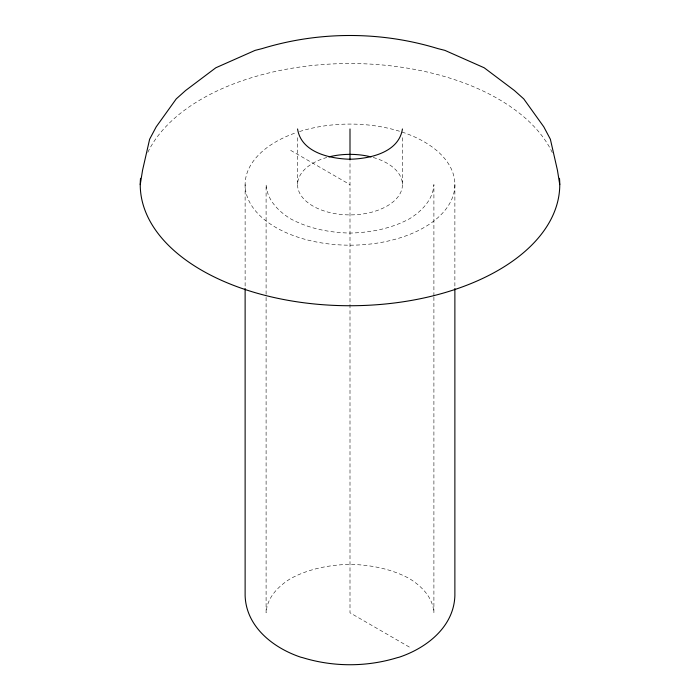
<?xml version="1.0" encoding="UTF-8"?>
<svg xmlns="http://www.w3.org/2000/svg" width="700" height="700" viewBox="0 0 700 700"><rect width="100%" height="100%" fill="white"/><g stroke="black" fill="none" stroke-linecap="round" stroke-linejoin="round"><path stroke-width="0.53" stroke-dasharray="3.5 2.62" d="M290.675 150.377L350 184.625M409.325 647.054L350 612.798L350 160.615M454.877 184.625L454.877 287.385M433.904 296.039L433.904 184.625C433.002 199.92 421.689 211.242 409.325 218.881C391.099 228.655 370.545 232.61 350 233.074C329.455 232.61 308.901 228.655 290.675 218.881C278.311 211.242 266.998 199.92 266.096 184.625L266.096 296.039M433.904 297.132L433.904 612.798C433.002 597.503 421.689 586.18 409.325 578.541C391.099 568.767 370.545 564.812 350 564.358C329.455 564.812 308.901 568.767 290.675 578.541C278.311 586.18 266.998 597.503 266.096 612.798L266.096 297.132M402.439 137.699L402.439 184.625M297.561 137.699L297.561 184.625M245.123 184.625L245.123 287.385M299.539 131.548A104.877 60.55 0 0 1 454.877 185.264A104.877 60.55 0 0 1 297.623 237.09A104.877 60.55 0 0 1 296.494 132.554M373.205 157.482A52.439 30.275 0 0 1 390.898 203.577A52.439 30.275 0 0 1 309.102 203.577A52.439 30.275 0 0 1 326.795 157.482M147.822 152.364A209.755 121.1 0 0 1 350.822 63.525A209.755 121.1 0 0 1 552.615 153.282"/><path stroke-width="1.05" d="M140.245 184.625L142.564 170.222L149.634 139.221L156.214 126.822L176.251 98.884L185.64 90.484L215.801 67.786L255.106 50.374L262.168 48.589C319.148 31.133 380.852 31.133 437.832 48.589L444.894 50.374L484.199 67.786L514.36 90.484L523.749 98.884L543.786 126.822L550.366 139.221L557.436 170.222L559.755 184.625M402.439 128.966C398.834 152.504 370.072 158.716 350 159.241C329.928 158.716 301.166 152.504 297.561 128.966M454.877 288.479L454.877 595.674C453.863 626.867 426.685 647.946 399.368 657.151L397.197 657.702C366.581 667.082 333.419 667.082 302.803 657.702L300.632 657.151C273.315 647.946 246.138 626.867 245.123 595.674L245.123 288.479M350 128.966L350 159.53M559.475 178.325A209.755 121.1 0 0 1 350 305.734A209.755 121.1 0 0 1 140.525 178.325M328.877 156.923A52.439 30.275 0 0 1 371.123 156.923"/></g></svg>
